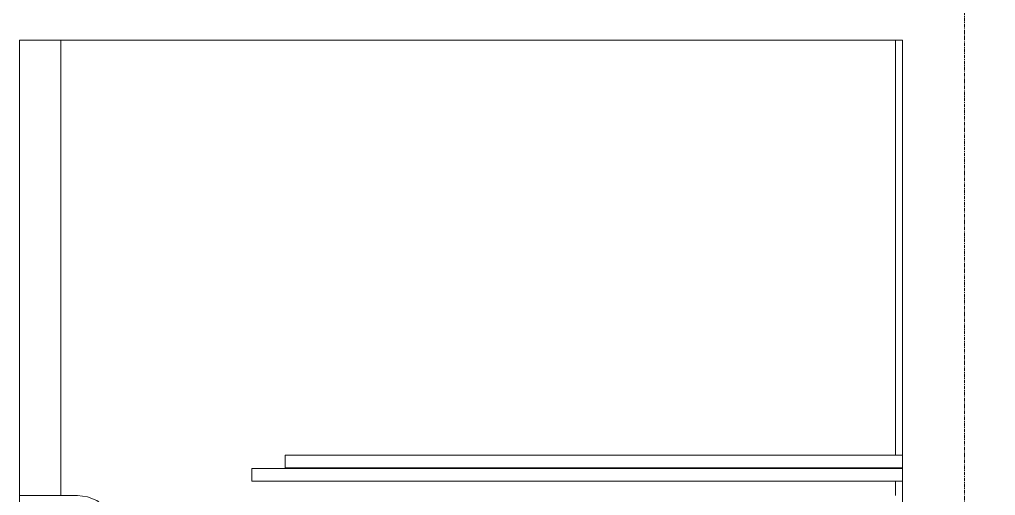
# Model space of a CAD drawing. Header units: millimetres. Extents: x -22696 to 333987, y -7117 to 2643871.
# Drawn here: x 142176 to 145714, y 2350 to 4075 of the extents above; entities that cross this region are included whole.
import ezdxf

# ---------------------------------------------------------------- set-up
doc = ezdxf.new("R2010")
doc.units = ezdxf.units.MM
doc.linetypes.add('Grid Line', pattern=[22.225, 12.7, -3.175, 3.175, -3.175])
for name, color, linetype, lineweight in [('A_Center_Line', 7, 'Continuous', 9), ('A_Col_Ele', 7, 'Continuous', 18), ('A_Mass', 7, 'Continuous', 9), ('A_Wall_Ele', 7, 'Continuous', 9)]:
    doc.layers.add(name, color=color, linetype=linetype, lineweight=lineweight)

# ---------------------------------------------------------------- blocks, each defined once
blk = doc.blocks.new('Concrete Rectangular - 250 x 600mm-571863-East Elevation')
at = {"layer": 'A_Col_Ele', "color": 25}
for p, q in [((3500, 4000), (3500, 2496)), ((4100, 2496), (4100, 4000)), ((3500, 2449.8), (3500, 2448.1)), ((4100, 2448.1), (4100, 2449.8)), ((3500, 2401.8), (3500, 2349.5)), ((4100, 2349.5), (4100, 2401.8)), ((3500, 190), (3500, 176.8)), ((4100, 176.8), (4100, 190)), ((3500, 150), (3500, -450)), ((4100, -450), (4100, 150))]:
    blk.add_line(p, q, dxfattribs=at)
blk = doc.blocks.new('FIRE_TRUCK_-_medium_size_13644 - Camion Man-V24-East Elevation')
at = {"layer": 'A_Mass'}
for p, q in [((1287.5, 2496), (3525, 2496)), ((1287.5, 2496), (1287.5, 2449.9)), ((1167.5, 2448.1), (3525, 2448.1)), ((1167.5, 2448.1), (1167.5, 2401.9)), ((3525, 2449.9), (1287.5, 2449.9)), ((3525, 2449.8), (1287.5, 2449.8)), ((3525, 2401.9), (1167.5, 2401.9)), ((3525, 2401.8), (1167.5, 2401.8)), ((535, 2350), (325, 2350))]:
    blk.add_line(p, q, dxfattribs=at)
at = {"layer": 'A_Mass', "flags": 128}
blk.add_lwpolyline([(672.2, 2231.3), (670.2, 2246.2), (656.2, 2280), (634, 2309), (605, 2331.2), (571.2, 2345.2), (535, 2350)], dxfattribs=at)

msp = doc.modelspace()

# ---------------------------------------------------------------- linework, layer by layer
at = {"layer": 'A_Center_Line', "color": 8, "linetype": 'Grid Line'}
msp.add_line((145601.4, -754.8), (145601.4, 11892.6), dxfattribs=at)
at = {"layer": 'A_Col_Ele', "color": 7}
for p, q in [((142176.4, -450), (142176.4, 4000)), ((142326.4, 2350), (142326.4, 4000)), ((145376.4, 4000), (145376.4, -450))]:
    msp.add_line(p, q, dxfattribs=at)
at = {"layer": 'A_Wall_Ele', "color": 7}
for p, q in [((142176.4, 4000), (145376.4, 4000)), ((142326.4, 4000), (142326.4, 2350))]:
    msp.add_line(p, q, dxfattribs=at)

# ---------------------------------------------------------------- block references
at = {"layer": 'A_Col_Ele', "color": 25}
msp.add_blockref('Concrete Rectangular - 250 x 600mm-571863-East Elevation', (141851.4, 0), dxfattribs=at)
at = {"layer": 'A_Mass'}
msp.add_blockref('FIRE_TRUCK_-_medium_size_13644 - Camion Man-V24-East Elevation', (141851.4, 0), dxfattribs=at)

doc.saveas('drawing.dxf')
